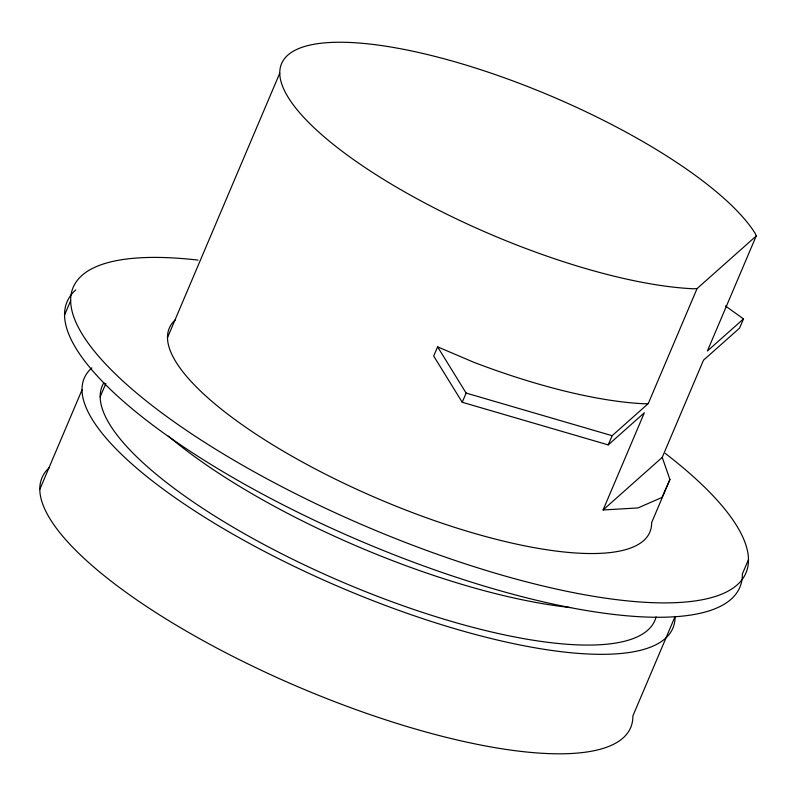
<?xml version="1.0" encoding="UTF-8"?>
<svg xmlns="http://www.w3.org/2000/svg" width="796" height="796" viewBox="0 0 796 796"><rect width="100%" height="100%" fill="white"/><g stroke="black" fill="none" stroke-linecap="round" stroke-linejoin="round"><path stroke-width="1.19" d="M64.566 315.057L70.665 300.679M39.8 489.371L82.028 389.891M100.187 396.826L105.858 383.453M167.488 337.673L279.774 73.152M697.067 288.58L693.624 288.779A261.018 75.441 23 0 1 324.052 136.723A261.018 75.441 23 0 1 418.756 52.516A261.018 75.441 23 0 1 755.434 233.825L756.2 236.004L697.067 288.58L648.242 403.592L644.81 403.791A261.018 75.441 23 0 1 473.889 362.319L437.601 346.847L433.691 356.051L462.237 402.279L608.234 444.894L644.342 412.786L603.089 509.967L637.944 507.947L661.914 497.49L669.933 479.5L662.222 457.392L703.475 360.21L739.583 328.101L743.494 318.907L725.435 305.953M462.237 402.279L466.138 393.075L437.601 346.847M608.234 444.894L612.134 435.701L648.242 403.592M756.2 236.004L707.385 351.006L743.494 318.907M669.933 479.5L651.635 522.634A261.018 75.441 23 0 1 378.826 499.062A261.018 75.441 23 0 1 175.518 319.684M748.459 559.618L742.36 573.996A365.424 105.619 23 0 1 360.429 541.001A365.424 105.619 23 0 1 75.799 289.863M603.089 509.967L662.222 457.392M466.138 393.075L612.134 435.701M665.297 453.421A365.424 105.619 23 0 1 628.382 600.98A365.424 105.619 23 0 1 147.777 402.149A365.424 105.619 23 0 1 197.985 260.093M570.652 607.567A300.172 86.764 23 0 1 168.314 436.059M656.083 616.9A300.172 86.764 23 0 1 345.126 583.239A300.172 86.764 23 0 1 103.818 382.806M91.858 367.851A319.753 92.416 23 0 0 340.907 587.597A319.753 92.416 23 0 0 675.098 616.462L632.87 715.952A319.753 92.416 23 0 1 298.689 687.077A319.753 92.416 23 0 1 49.631 467.332"/></g></svg>
